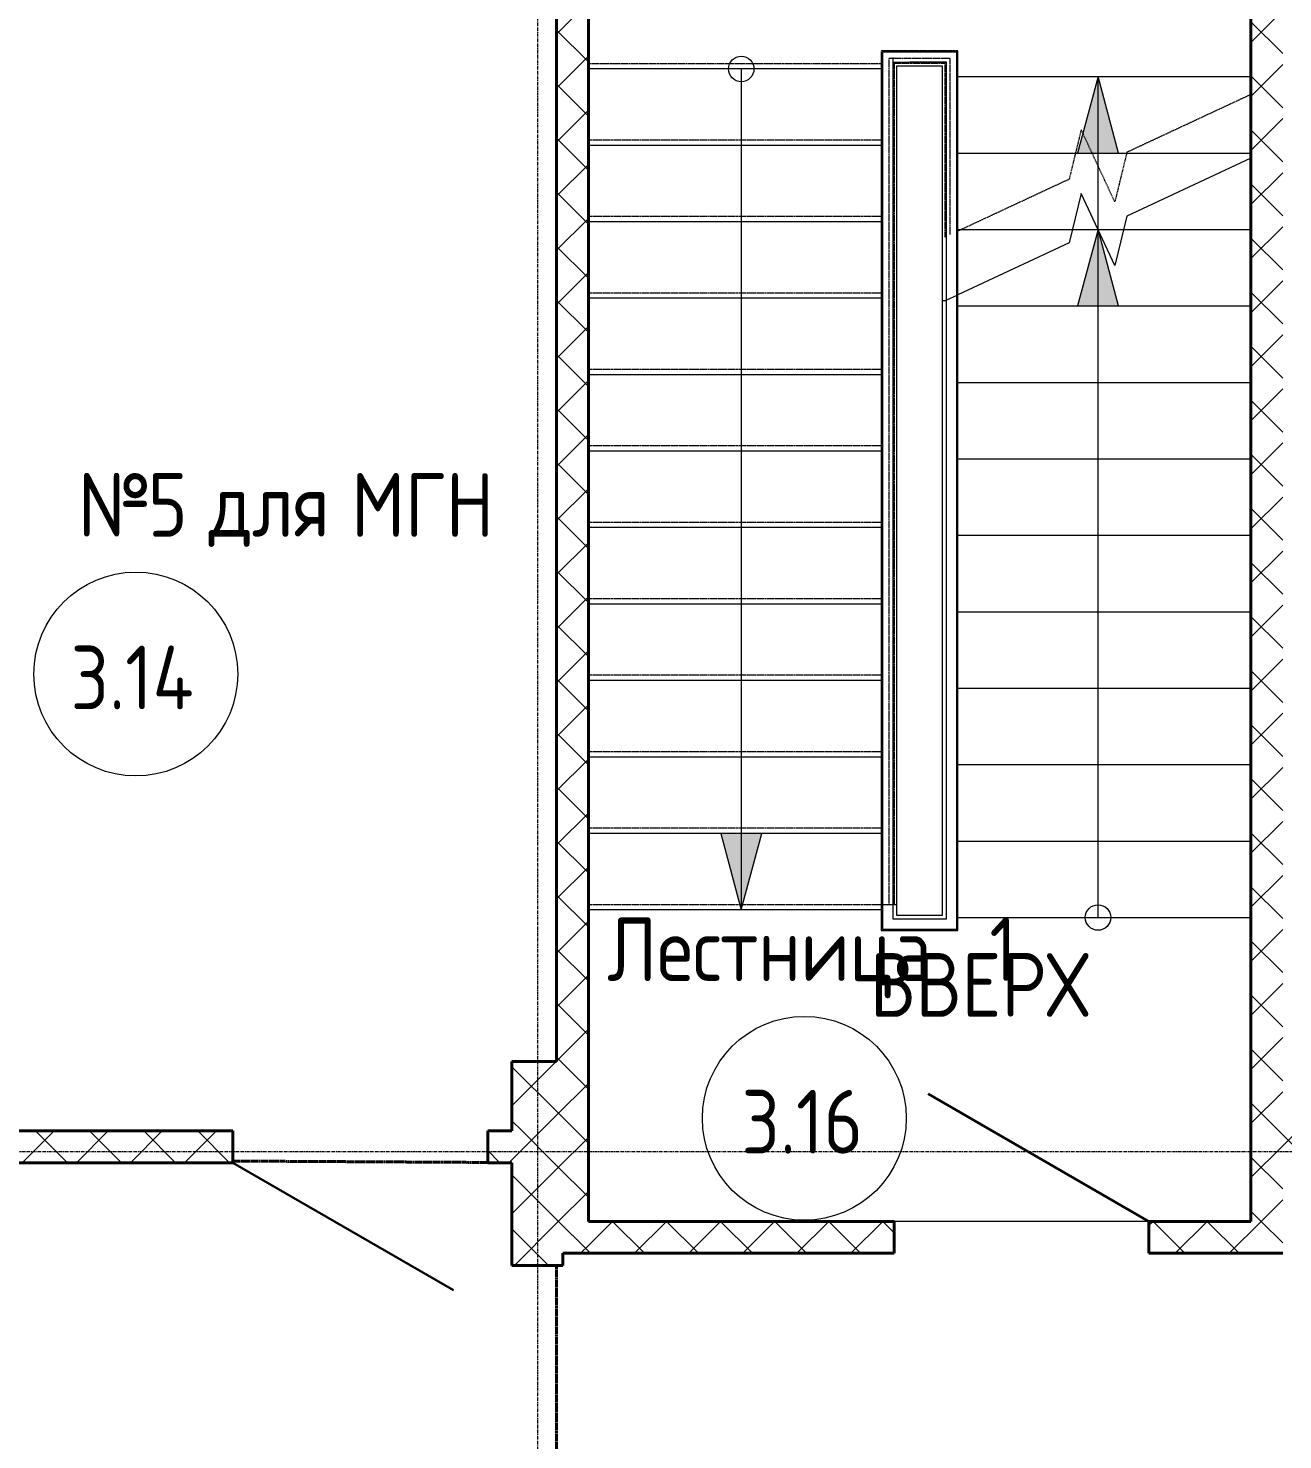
# Model space of a CAD drawing. Header units: millimetres. Extents: x -32954 to 151739, y -65671 to 56243.
# Drawn here: x -17248 to -12325, y -54922 to -49383 of the extents above; entities that cross this region are included whole.
import ezdxf

# ---------------------------------------------------------------- set-up
doc = ezdxf.new("R2010")
doc.units = ezdxf.units.MM
for name, pattern in [('ADSK_Линия сетки', [21, 12, -3, 3, -3]), ('ADSK_Сверху', [4.5, 3, -1.5]), ('ADSK_Штрих_ш3 п1_5', [4.5, 3, -1.5])]:
    doc.linetypes.add(name, pattern=pattern)
doc.layers.add('_Разделитель помещений_', color=4, linetype='ADSK_Штрих_ш3 п1_5', lineweight=40, true_color=0x00ffff)
for name, color, linetype, lineweight in [('Балясины', 7, 'Continuous', 18), ('Двери', 7, 'Continuous', 18), ('Лестницы', 7, 'Continuous', 18), ('Марки помещений', 7, 'Continuous', 18), ('Ограждение', 7, 'Continuous', 18), ('Оси', 7, 'Continuous', 9), ('Панель', 7, 'Continuous', 30), ('Перекрытия', 7, 'Continuous', 18), ('Поручни', 7, 'Continuous', 18), ('Стены разрез', 7, 'Continuous', 40), ('Стрелки вверх', 7, 'Continuous', 18), ('Траектории лестницы', 7, 'Continuous', 30)]:
    doc.layers.add(name, color=color, linetype=linetype, lineweight=lineweight)
doc.styles.add('GOST Common', font='GOST_Common.ttf', dxfattribs={"width": 0.9, "height": 250})
pattern_1 = [(45, (-1e-11, -50353.12), (-106.066, 106.066), []), (135, (-1e-11, -50353.12), (-106.066, -106.066), [])]

# ---------------------------------------------------------------- blocks, each defined once
blk = doc.blocks.new('AC_Дверь_Однопольная_ПВХ - 960х2080h В О Л-278485-В_АР_ПЭ_03 Этаж')
at = {"layer": 'Панель'}
blk.add_line((500, 62.5), (-366, 562.5), dxfattribs=at)
blk = doc.blocks.new('AC_Дверь_Однопольная_ПВХ - 960х2080h М ОЛ Глухой низ с доводчиком-300448-В_АР_ПЭ_03 Этаж')
at = {"layer": 'Панель'}
blk.add_line((500, 62.5), (-366, 562.5), dxfattribs=at)
blk = doc.blocks.new('Ограждение - Ограждение-707298-В_АР_ПЭ_03 Этаж')
at = {"layer": 'Ограждение', "linetype": 'ADSK_Сверху'}
for p, q in [((-13599.6, 881.3), (-13900.4, 880.9)), ((-13900.4, 880.9), (-13900.4, -2469.5)), ((-13604.6, 876.3), (-13895.4, 875.9)), ((-13895.4, 875.9), (-13895.4, -2469.5)), ((-13629.6, 851.2), (-13870.4, 850.9)), ((-13870.4, 850.9), (-13870.4, -2469.5)), ((-13644.6, 836.2), (-13855.4, 835.9)), ((-13855.4, 835.9), (-13855.4, -2469.5)), ((-13649.6, 831.2), (-13850.4, 830.9)), ((-13850.4, 830.9), (-13850.4, -2469.5)), ((-13649.6, 780.1), (-13649.6, 831.2)), ((-13644.6, 780.1), (-13644.6, 836.2)), ((-13629.6, 780.1), (-13629.6, 851.2)), ((-13604.6, 780.1), (-13604.6, 876.3)), ((-13599.6, 780.1), (-13599.6, 881.3)), ((-13659.6, 821.2), (-13840.4, 820.9)), ((-13840.4, 820.9), (-13840.4, -2469.5)), ((-13659.6, 780.1), (-13659.6, 821.2)), ((-13659.6, 150.3), (-13659.6, 780.1)), ((-13649.6, 150.5), (-13649.6, 780.1)), ((-13644.6, 152.8), (-13644.6, 780.1)), ((-13629.6, 159.8), (-13629.6, 780.1)), ((-13604.6, 171.5), (-13604.6, 780.1)), ((-13599.6, 173.8), (-13599.6, 780.1)), ((-13850.4, -2469.5), (-13900.4, -2469.5)), ((-13855.4, -2469.5), (-13895.4, -2469.5)), ((-13840.4, -2469.5), (-13870.4, -2469.5))]:
    blk.add_line(p, q, dxfattribs=at)
at = {"layer": 'Поручни'}
for p, q in [((-13599.6, 880.4), (-13900.4, 880.4)), ((-13900.4, 855.4), (-13900.4, 810)), ((-13900.4, 855.4), (-13900.4, 810)), ((-13604.6, 875.4), (-13895.4, 875.4)), ((-13895.4, 855.4), (-13895.4, 810)), ((-13855.4, 855.4), (-13855.4, 810)), ((-13644.6, 835.4), (-13855.4, 835.4)), ((-13644.6, 780.1), (-13644.6, 835.4)), ((-13604.6, 780.1), (-13604.6, 875.4)), ((-13599.6, 780.1), (-13599.6, 880.4)), ((-13900.4, 810), (-13900.4, -2490)), ((-13895.4, 810), (-13895.4, -2490)), ((-13855.4, 810), (-13855.4, -2490)), ((-13850.4, 830.4), (-13850.4, 816.9)), ((-13840.4, 820.4), (-13840.4, -2490)), ((-13659.6, 820.4), (-13840.4, 820.4)), ((-13659.6, 780.1), (-13659.6, 820.4)), ((-13659.6, -99.7), (-13659.6, 780.1)), ((-13644.6, -94.9), (-13644.6, 780.1)), ((-13604.6, -78.5), (-13604.6, 780.1)), ((-13599.6, -76.2), (-13599.6, 780.1)), ((-13650, -99.7), (-13659.6, -99.7)), ((-13650, -99.7), (-13659.6, -99.7)), ((-13659.6, -2510.3), (-13659.6, -99.7)), ((-13644.6, -97.2), (-13650, -99.7)), ((-13644.6, -97.2), (-13650, -99.7)), ((-13604.6, -78.5), (-13644.6, -97.2)), ((-13604.6, -78.5), (-13644.6, -97.2)), ((-13604.6, -78.5), (-13644.6, -97.2)), ((-13644.6, -2525.3), (-13644.6, -97.2)), ((-13599.6, -76.2), (-13604.6, -78.5)), ((-13604.6, -2565.3), (-13604.6, -78.5)), ((-13599.6, -2570.3), (-13599.6, -76.2)), ((-13900.4, -2490), (-13900.4, -2570.3)), ((-13895.4, -2490), (-13895.4, -2565.3)), ((-13855.4, -2490), (-13855.4, -2525.3)), ((-13840.4, -2490), (-13840.4, -2510.3)), ((-13855.4, -2525.3), (-13644.6, -2525.3)), ((-13840.4, -2510.3), (-13659.6, -2510.3)), ((-13900.4, -2570.3), (-13599.6, -2570.3)), ((-13900.4, -2570.6), (-13650, -2570.3)), ((-13895.4, -2565.3), (-13604.6, -2565.3))]:
    blk.add_line(p, q, dxfattribs=at)
blk = doc.blocks.new('ADSK_Марка_Помещение_2_ГОСТ21-501-2011 - Имя и Категория-86712-В_АР_ПЭ_03 Этаж')
at = {"layer": 'Марки помещений'}
blk.add_circle((0, 0), 4, dxfattribs=at)

msp = doc.modelspace()

# ---------------------------------------------------------------- hatches: boundary and pattern name
at = {"layer": 'Стены разрез', "lineweight": 9}
h = msp.add_hatch(dxfattribs=at)
h.set_pattern_fill('FP_1', color=256, style=0, pattern_type=2)
h.set_pattern_definition(pattern_1)
h.paths.add_polyline_path([(-15050, -54190.5), (-15050, -48303.1), (-15175, -48303.1), (-15175, -54190.5), (-15136.6, -54190.5)])
h = msp.add_hatch(dxfattribs=at)
h.set_pattern_fill('FP_1', color=256, style=0, pattern_type=2)
h.set_pattern_definition(pattern_1)
h.paths.add_polyline_path([(-12450, -54065.5), (-12325, -54065.5), (-12325, -48303.1), (-12450, -48303.1), (-12450, -52978)])
h = msp.add_hatch(dxfattribs=at)
h.set_pattern_fill('FP_1', color=256, style=0, pattern_type=2)
h.set_pattern_definition(pattern_1)
h.paths.add_polyline_path([(-15350, -54238.1), (-15150, -54238.1), (-15150, -54190.5), (-15175, -54190.5), (-15175, -53835.6), (-15350, -53835.6)])
h.paths.add_polyline_path([(-15175, -53710.6), (-15175, -53438.1), (-15350, -53438.1), (-15350, -53710.6)])
h = msp.add_hatch(dxfattribs=at)
h.set_pattern_fill('FP_1', color=256, style=0, pattern_type=2)
h.set_pattern_definition(pattern_1)
h.paths.add_polyline_path([(-15445, -53835.6), (-15175, -53835.6), (-15175, -53710.6), (-15445, -53710.6)])
h.paths.add_polyline_path([(-16445, -53835.6), (-16445, -53710.6), (-21035, -53710.6), (-21035, -53835.6), (-18141.1, -53835.6)])
h.paths.add_polyline_path([(-22850, -53835.6), (-22035, -53835.6), (-22035, -53710.6), (-25025, -53710.6), (-25025, -53835.6)])
h.paths.add_polyline_path([(-26625, -53835.6), (-26025, -53835.6), (-26025, -53710.6), (-26625, -53710.6)])
h.paths.add_polyline_path([(-27725, -53835.6), (-27625, -53835.6), (-27625, -53710.6), (-29870, -53710.6), (-29870, -53835.6), (-27850, -53835.6)])
h = msp.add_hatch(dxfattribs=at)
h.set_pattern_fill('FP_1', color=256, style=0, pattern_type=2)
h.set_pattern_definition(pattern_1)
h.paths.add_polyline_path([(-170, -53848.1), (-150, -53848.1), (-150, -53723.1), (-1126.6, -53723.1), (-1126.6, -53848.1), (-730, -53848.1)])
h.paths.add_polyline_path([(-2126.6, -53848.1), (-2126.6, -53723.1), (-3975, -53723.1), (-3975, -53848.1), (-3118.4, -53848.1)])
h.paths.add_polyline_path([(-4975, -53848.1), (-4975, -53723.1), (-5508.4, -53723.1), (-5508.4, -53848.1)])
h.paths.add_polyline_path([(-6508.4, -53848.1), (-6508.4, -53723.1), (-9125, -53723.1), (-9125, -53848.1), (-7650, -53848.1)])
h.paths.add_polyline_path([(-10125, -53848.1), (-10125, -53723.1), (-12325, -53723.1), (-12325, -53848.1), (-12132.1, -53848.1)])
h = msp.add_hatch(dxfattribs=at)
h.set_pattern_fill('FP_1', color=256, style=0, pattern_type=2)
h.set_pattern_definition(pattern_1)
h.paths.add_polyline_path([(-12325, -54190.5), (-12325, -54065.5), (-12850, -54065.5), (-12850, -54190.5)])
h.paths.add_polyline_path([(-13850, -54190.5), (-13850, -54065.5), (-15050, -54065.5), (-15050, -54190.5)])
at = {"layer": 'Стрелки вверх'}
for points in [[(-12969.6, -49873), (-13050, -49573), (-13130.4, -49873)], [(-12969.6, -50473), (-13050, -50173), (-13130.4, -50473)], [(-14450, -52843.1), (-14369.6, -52543.1), (-14530.4, -52543.1)]]:
    msp.add_hatch(color=256, dxfattribs=at).paths.add_polyline_path(points)

# ---------------------------------------------------------------- linework, layer by layer
at = {"layer": '_Разделитель помещений_'}
for p, q in [((-15445, -53834.1), (-16445, -53828.6)), ((-15175, -56110.6), (-15175, -54238.1))]:
    msp.add_line(p, q, dxfattribs=at)
at = {"layer": 'Лестницы', "linetype": 'ADSK_Сверху'}
for p, q in [((-15050, -48323.1), (-15050, -49522.6)), ((-12450, -49573), (-12450, -48323.1)), ((-13895.4, -49522.6), (-15050, -49522.6)), ((-15050, -49522.6), (-15050, -52822.6)), ((-13895.4, -49522.6), (-15050, -49522.6)), ((-13900.4, -49543.1), (-15050, -49543.1)), ((-13850.5, -49522.6), (-13855.4, -49522.6)), ((-13850.5, -49522.6), (-13855.4, -49522.6)), ((-13850, -49523.1), (-13850, -49536)), ((-13599.6, -49573), (-12450, -49573)), ((-13599.6, -49573), (-12450, -49573)), ((-13599.6, -49573), (-12450, -49573)), ((-12450, -49643.2), (-12450, -49573)), ((-12450, -49643.2), (-12936.7, -49870.2)), ((-13116, -49781.4), (-13163.3, -49975.8)), ((-12984, -50064.6), (-13116, -49781.4)), ((-13900.4, -49822.6), (-15050, -49822.6)), ((-13900.4, -49822.6), (-15050, -49822.6)), ((-13900.4, -49843.1), (-15050, -49843.1)), ((-13599.6, -49873), (-13138.3, -49873)), ((-13599.6, -49873), (-12450, -49873)), ((-13599.6, -49873), (-13138.3, -49873)), ((-13073.3, -49873), (-12937.4, -49873)), ((-13073.3, -49873), (-12937.4, -49873)), ((-12936.7, -49870.2), (-12984, -50064.6)), ((-13163.3, -49975.8), (-13599.6, -50179.3)), ((-13900.4, -50122.6), (-15050, -50122.6)), ((-13900.4, -50122.6), (-15050, -50122.6)), ((-13900.4, -50143.1), (-15050, -50143.1)), ((-13599.6, -50173), (-13586.1, -50173)), ((-13599.6, -50173), (-13150.4, -50173)), ((-13599.6, -50173), (-13586.1, -50173)), ((-13150.4, -50173), (-13050, -50173)), ((-13050, -50173), (-12949.6, -50173)), ((-12949.6, -50173), (-12450, -50173)), ((-13900.4, -50422.6), (-15050, -50422.6)), ((-13900.4, -50422.6), (-15050, -50422.6)), ((-13900.4, -50443.1), (-15050, -50443.1)), ((-13599.6, -50473), (-12450, -50473)), ((-13900.4, -50722.6), (-15050, -50722.6)), ((-13900.4, -50722.6), (-15050, -50722.6)), ((-13900.4, -50743.1), (-15050, -50743.1)), ((-13599.6, -50773), (-12450, -50773)), ((-13900.4, -51022.6), (-15050, -51022.6)), ((-13900.4, -51022.6), (-15050, -51022.6)), ((-13900.4, -51043.1), (-15050, -51043.1)), ((-13599.6, -51073), (-12450, -51073)), ((-13900.4, -51322.6), (-15050, -51322.6)), ((-13900.4, -51322.6), (-15050, -51322.6)), ((-13900.4, -51343.1), (-15050, -51343.1)), ((-13599.6, -51373), (-12450, -51373)), ((-13900.4, -51622.6), (-15050, -51622.6)), ((-13900.4, -51622.6), (-15050, -51622.6)), ((-13900.4, -51643.1), (-15050, -51643.1)), ((-13599.6, -51673), (-12450, -51673)), ((-13900.4, -51922.6), (-15050, -51922.6)), ((-13900.4, -51922.6), (-15050, -51922.6)), ((-13900.4, -51943.1), (-15050, -51943.1)), ((-13599.6, -51973), (-12450, -51973)), ((-13900.4, -52222.6), (-15050, -52222.6)), ((-13900.4, -52222.6), (-15050, -52222.6)), ((-13900.4, -52243.1), (-15050, -52243.1)), ((-13599.6, -52273), (-12450, -52273)), ((-13900.4, -52522.6), (-15050, -52522.6)), ((-13900.4, -52522.6), (-15050, -52522.6)), ((-13900.4, -52543.1), (-15050, -52543.1)), ((-13599.6, -52573), (-12450, -52573)), ((-13900.4, -52822.6), (-15050, -52822.6)), ((-13900.4, -52843.1), (-15050, -52843.1)), ((-13599.6, -52873), (-12450, -52873))]:
    msp.add_line(p, q, dxfattribs=at)
at = {"layer": 'Лестницы'}
for p, q in [((-13900.4, -49543.1), (-15050, -49543.1)), ((-13599.6, -49573), (-12450, -49573)), ((-13900.4, -49843.1), (-15050, -49843.1)), ((-13599.6, -49873), (-12450, -49873)), ((-12450, -49893.2), (-12936.7, -50120.2)), ((-13116, -50031.4), (-13163.3, -50225.8)), ((-12984, -50314.6), (-13116, -50031.4)), ((-12936.7, -50120.2), (-12984, -50314.6)), ((-13900.4, -50143.1), (-15050, -50143.1)), ((-13599.6, -50173), (-13150.4, -50173)), ((-13150.4, -50173), (-13050, -50173)), ((-13050, -50173), (-12949.6, -50173)), ((-12949.6, -50173), (-12450, -50173)), ((-13163.3, -50225.8), (-13599.6, -50429.3)), ((-13900.4, -50443.1), (-15050, -50443.1)), ((-13599.6, -50473), (-12450, -50473)), ((-13900.4, -50743.1), (-15050, -50743.1)), ((-13599.6, -50773), (-12450, -50773)), ((-13900.4, -51043.1), (-15050, -51043.1)), ((-13599.6, -51073), (-12450, -51073)), ((-13900.4, -51343.1), (-15050, -51343.1)), ((-13599.6, -51373), (-12450, -51373)), ((-13900.4, -51643.1), (-15050, -51643.1)), ((-13599.6, -51673), (-12450, -51673)), ((-13900.4, -51943.1), (-15050, -51943.1)), ((-13599.6, -51973), (-12450, -51973)), ((-13900.4, -52243.1), (-15050, -52243.1)), ((-13599.6, -52273), (-12450, -52273)), ((-13900.4, -52543.1), (-15050, -52543.1)), ((-13599.6, -52573), (-12450, -52573)), ((-13900.4, -52843.1), (-15050, -52843.1)), ((-13599.6, -52873), (-12450, -52873))]:
    msp.add_line(p, q, dxfattribs=at)
at = {"layer": 'Оси', "linetype": 'ADSK_Линия сетки'}
for p, q in [((-15250, -46065.3), (-15250, -64853.1)), ((2500, -53793.1), (-32136.4, -53793.1))]:
    msp.add_line(p, q, dxfattribs=at)
at = {"layer": 'Перекрытия'}
msp.add_line((-12850, -54065.5), (-13850, -54065.5), dxfattribs=at)
at = {"layer": 'Стены разрез'}
for p, q in [((-15175, -48323.1), (-15175, -53438.1)), ((-15050, -54065.5), (-15050, -48323.1)), ((-12450, -48323.1), (-12450, -54065.5)), ((-15350, -53438.1), (-15350, -53710.6)), ((-15175, -53438.1), (-15350, -53438.1)), ((-16445, -53710.6), (-17970, -53710.6)), ((-16445, -53835.6), (-16445, -53710.6)), ((-15350, -53710.6), (-15445, -53710.6)), ((-15445, -53710.6), (-15445, -53835.6)), ((-21035, -53835.6), (-16445, -53835.6)), ((-15445, -53835.6), (-15350, -53835.6)), ((-15350, -53835.6), (-15350, -54238.1)), ((-13850, -54065.5), (-15050, -54065.5)), ((-13850, -54190.5), (-13850, -54065.5)), ((-12450, -54065.5), (-12850, -54065.5)), ((-12850, -54065.5), (-12850, -54190.5)), ((-15150, -54190.5), (-13850, -54190.5)), ((-15150, -54238.1), (-15150, -54190.5)), ((-12850, -54190.5), (-12325, -54190.5)), ((-15350, -54238.1), (-15150, -54238.1))]:
    msp.add_line(p, q, dxfattribs=at)
at = {"layer": 'Стрелки вверх'}
for p, q in [((-14450, -49543.1), (-14450, -49843.1)), ((-13050, -49573), (-13130.4, -49873)), ((-13050, -49873), (-13050, -49573)), ((-12969.6, -49873), (-13050, -49573)), ((-14450, -49843.1), (-14450, -50143.1)), ((-13130.4, -49873), (-12969.6, -49873)), ((-13050, -50173), (-13050, -49873)), ((-14450, -50143.1), (-14450, -50443.1)), ((-13050, -50173), (-13130.4, -50473)), ((-13050, -50473), (-13050, -50173)), ((-12969.6, -50473), (-13050, -50173)), ((-14450, -50443.1), (-14450, -50743.1)), ((-13130.4, -50473), (-12969.6, -50473)), ((-13050, -50773), (-13050, -50473)), ((-14450, -50743.1), (-14450, -51043.1)), ((-13050, -51073), (-13050, -50773)), ((-14450, -51043.1), (-14450, -51343.1)), ((-13050, -51373), (-13050, -51073)), ((-14450, -51343.1), (-14450, -51643.1)), ((-13050, -51673), (-13050, -51373)), ((-14450, -51643.1), (-14450, -51943.1)), ((-13050, -51973), (-13050, -51673)), ((-14450, -51943.1), (-14450, -52243.1)), ((-13050, -52273), (-13050, -51973)), ((-14450, -52243.1), (-14450, -52543.1)), ((-13050, -52573), (-13050, -52273)), ((-14369.6, -52543.1), (-14530.4, -52543.1)), ((-14530.4, -52543.1), (-14450, -52843.1)), ((-14450, -52543.1), (-14450, -52843.1)), ((-14450, -52843.1), (-14369.6, -52543.1)), ((-13050, -52873), (-13050, -52573))]:
    msp.add_line(p, q, dxfattribs=at)
for centre in [(-14450, -49543.1), (-13050, -52873)]:
    msp.add_circle(centre, 50, dxfattribs=at)

# ---------------------------------------------------------------- block references
at = {"layer": 'Балясины'}
msp.add_blockref('Ограждение - Ограждение-707298-В_АР_ПЭ_03 Этаж', (0, -50353.1), dxfattribs=at)
at = {"layer": 'Двери'}
msp.add_blockref('AC_Дверь_Однопольная_ПВХ - 960х2080h М ОЛ Глухой низ с доводчиком-300448-В_АР_ПЭ_03 Этаж', (-13350, -54128), dxfattribs=at)
at = {"layer": 'Двери', "rotation": 180}
msp.add_blockref('AC_Дверь_Однопольная_ПВХ - 960х2080h В О Л-278485-В_АР_ПЭ_03 Этаж', (-15945, -53773.1), dxfattribs=at)
at = {"layer": 'Марки помещений', "xscale": 99.99999999999993, "yscale": 99.99999999999993, "zscale": 99.99999999999993}
for p in [(-16826, -51917.5), (-14202.4, -53660.8)]:
    msp.add_blockref('ADSK_Марка_Помещение_2_ГОСТ21-501-2011 - Имя и Категория-86712-В_АР_ПЭ_03 Этаж', p, dxfattribs=at)

# ---------------------------------------------------------------- texts
at = {"layer": 'Марки помещений', "lineweight": 9, "char_height": 250, "attachment_point": 1, "style": 'GOST Common'}
for s, insert, width in [('\\fGOST Common|b0|i0|c204|p34|;\\W.9;№', (-17052.3, -51128.8), 331.899), ('5 ', (-16778.5, -51128.8), 288.607), ('МГН', (-15980.8, -51128.8), 656.582), ('для', (-16540.4, -51128.8), 584.43), ('3.14', (-17081.8, -51806.1), 627.721), ('Лестница', (-14976.1, -52872.1), 1652.278), (' 1', (-13612.8, -52872.1), 230.886), ('3.16', (-14449.2, -53549.4), 606.076)]:
    msp.add_mtext(s, dxfattribs=dict(at, insert=insert, width=width))
at = {"layer": 'Траектории лестницы', "lineweight": 9, "insert": (-13944.9, -53012.4), "char_height": 250, "width": 1073.899, "attachment_point": 1, "line_spacing_factor": 1.022761, "style": 'GOST Common'}
msp.add_mtext('ВВЕРХ', dxfattribs=at)

doc.saveas('drawing.dxf')
